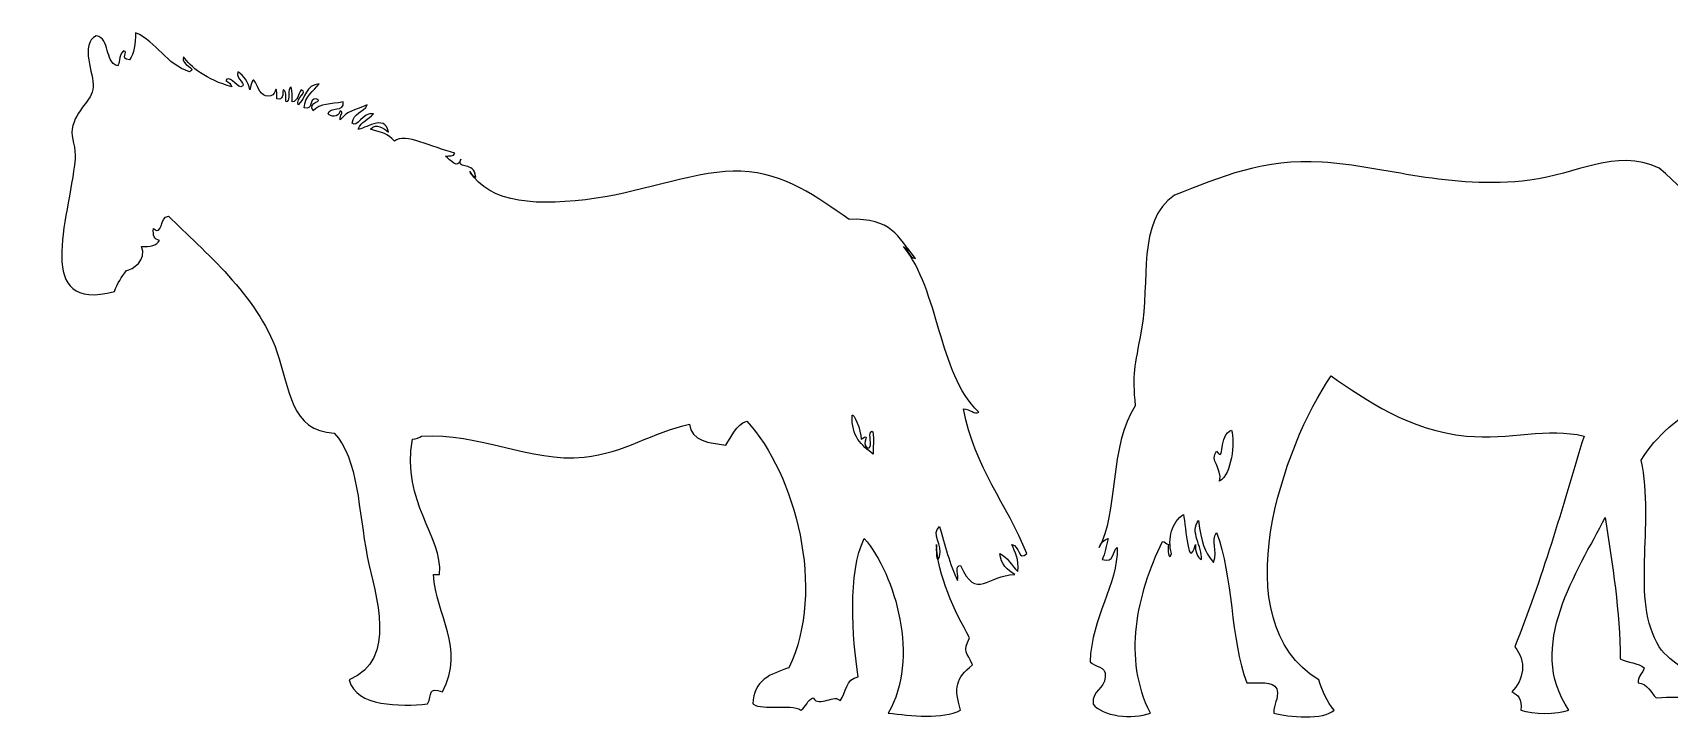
# Model space of a CAD drawing. Header units: centimetres. Extents: x -64 to 65, y -66 to 66.
# Drawn here: x -3.32 to 8.34, y -27.58 to -22.68 of the extents above; entities that cross this region are included whole.
import ezdxf

# ---------------------------------------------------------------- set-up
doc = ezdxf.new("R2010")
doc.units = ezdxf.units.CM
doc.header["$MEASUREMENT"] = 0
doc.layers.add('Layer 1', color=7, linetype='Continuous')

msp = doc.modelspace()

# ---------------------------------------------------------------- linework, layer by layer
at = {"layer": 'Layer 1'}
for points, knots in [([(-2.67589, -22.80946), (-2.63123, -22.8157), (-2.7078, -22.86754), (-2.63303, -22.87381), (-2.63303, -22.87381), (-2.59908, -22.82902), (-2.58847, -22.76104), (-2.59009, -22.68074), (-2.59009, -22.68074), (-2.43454, -22.74689), (-2.37281, -22.90688), (-2.20385, -22.95969), (-2.20385, -22.95969), (-2.14384, -22.93209), (-2.27145, -22.91524), (-2.24674, -22.85235), (-2.24674, -22.85235), (-2.20287, -22.92077), (-2.08288, -23.01695), (-1.90344, -23.06695), (-1.90344, -23.06695), (-1.91294, -23.04782), (-1.92225, -23.02856), (-1.94633, -23.02401), (-1.94633, -23.02401), (-1.92937, -22.97472), (-1.87129, -23.06095), (-1.83907, -23.06695), (-1.83907, -23.06695), (-1.78547, -23.05211), (-1.87884, -23.00969), (-1.8605, -22.95966), (-1.8605, -22.95966), (-1.81724, -22.98792), (-1.7879, -23.03004), (-1.77467, -23.08838), (-1.77467, -23.08838), (-1.73551, -22.8946), (-1.74115, -23.16347), (-1.62444, -23.13132), (-1.62444, -23.13132), (-1.58655, -23.12084), (-1.586, -23.01459), (-1.58155, -23.15278), (-1.58155, -23.15278), (-1.53578, -23.16275), (-1.54067, -23.12209), (-1.53866, -23.08838), (-1.53866, -23.08838), (-1.50956, -23.09499), (-1.52085, -23.14212), (-1.51718, -23.17421), (-1.51718, -23.17421), (-1.48805, -23.16754), (-1.4994, -23.12047), (-1.4957, -23.08838), (-1.4957, -23.08838), (-1.47099, -23.01893), (-1.47141, -23.14601), (-1.47419, -23.17421), (-1.47419, -23.17421), (-1.43016, -23.1682), (-1.43141, -23.11685), (-1.40984, -23.08838), (-1.40984, -23.08838), (-1.35631, -23.10322), (-1.44969, -23.14558), (-1.43135, -23.19567), (-1.43135, -23.19567), (-1.3769, -23.14998), (-1.37658, -23.0501), (-1.28112, -23.04544), (-1.28112, -23.04544), (-1.32118, -23.09836), (-1.38349, -23.1291), (-1.38841, -23.2171), (-1.38841, -23.2171), (-1.31949, -23.23602), (-1.35904, -23.1464), (-1.30263, -23.15275), (-1.30263, -23.15275), (-1.23918, -23.17151), (-1.36745, -23.16971), (-1.32401, -23.23858), (-1.32401, -23.23858), (-1.27498, -23.18085), (-1.19891, -23.19156), (-1.10949, -23.17418), (-1.10949, -23.17418), (-1.09573, -23.25231), (-1.21175, -23.20069), (-1.21683, -23.26001), (-1.21683, -23.26001), (-1.20228, -23.27655), (-1.14547, -23.29261), (-1.13095, -23.23855), (-1.13095, -23.23855), (-1.09912, -23.24786), (-1.13942, -23.26599), (-1.13095, -23.3029), (-1.13095, -23.3029), (-1.07417, -23.23199), (-1.04104, -23.24006), (-0.93783, -23.19561), (-0.93783, -23.19561), (-0.96381, -23.24826), (-1.03782, -23.25297), (-1.04517, -23.32433), (-1.04517, -23.32433), (-1.01276, -23.36912), (-0.97159, -23.24197), (-0.89494, -23.25998), (-0.89494, -23.25998), (-0.92703, -23.29935), (-0.98445, -23.31345), (-1.00226, -23.36727), (-1.00226, -23.36727), (-0.96853, -23.37637), (-0.8102, -23.25099), (-0.78766, -23.38873), (-0.78766, -23.38873), (-0.821, -23.36288), (-0.87129, -23.32015), (-0.91641, -23.36727), (-0.91641, -23.36727), (-0.82812, -23.39518), (-0.79568, -23.39595), (-0.74475, -23.4531), (-0.74475, -23.4531), (-0.67088, -23.3919), (-0.478, -23.49893), (-0.31557, -23.53893), (-0.31557, -23.53893), (-0.31909, -23.56409), (-0.35473, -23.55703), (-0.37997, -23.56044), (-0.37997, -23.56044), (-0.34788, -23.58648), (-0.29046, -23.66151), (-0.27268, -23.5819), (-0.27268, -23.5819), (-0.29811, -23.66784), (-0.17894, -23.58825), (-0.16539, -23.71062), (-0.16539, -23.71062), (-0.18452, -23.70112), (-0.20378, -23.69176), (-0.20833, -23.66768), (-0.20833, -23.66768), (-0.06818, -23.90342), (0.2848, -23.91903), (0.69292, -23.86085), (0.69292, -23.86085), (1.03331, -23.81227), (1.43788, -23.65384), (1.72289, -23.66768), (1.72289, -23.66768), (2.04722, -23.6835), (2.26275, -23.85326), (2.49534, -24.01103), (2.49534, -24.01103), (2.80096, -24.00193), (2.83636, -24.1303), (2.96741, -24.28998), (2.96741, -24.28998), (2.91709, -24.28315), (2.91941, -24.22357), (2.88158, -24.20415), (2.88158, -24.20415), (3.13944, -24.5185), (3.12664, -25.10355), (3.41802, -25.38435), (3.41802, -25.38435), (3.3914, -25.40724), (3.3556, -25.36109), (3.31078, -25.36284), (3.31078, -25.36284), (3.38727, -25.77988), (3.6195, -26.0411), (3.76134, -26.39286), (3.76134, -26.39286), (3.69943, -26.45504), (3.71059, -26.33463), (3.65405, -26.32841), (3.65405, -26.32841), (3.67704, -26.38408), (3.7062, -26.43369), (3.69694, -26.52153), (3.69694, -26.52153), (3.65379, -26.47891), (3.62683, -26.42009), (3.56822, -26.39286), (3.56822, -26.39286), (3.57737, -26.46946), (3.62212, -26.51052), (3.67546, -26.54304), (3.67546, -26.54304), (3.48163, -26.5445), (3.4004, -26.73312), (3.28927, -26.47859), (3.28927, -26.47859), (3.2427, -26.47502), (3.27951, -26.55471), (3.26776, -26.58593), (3.26776, -26.58593), (3.20937, -26.47277), (3.18037, -26.33008), (3.13904, -26.19969), (3.13904, -26.19969), (3.07337, -26.25298), (3.16473, -26.32992), (3.13904, -26.41424), (3.13904, -26.41424), (3.11438, -26.48369), (3.11475, -26.35656), (3.11758, -26.32841), (3.11758, -26.32841), (3.12126, -26.53947), (3.24879, -26.8122), (3.35359, -26.9936), (3.35359, -26.9936), (3.29969, -27.09581), (3.33592, -27.09541), (3.3751, -27.18677), (3.3751, -27.18677), (3.25305, -27.28258), (3.24111, -27.35131), (3.28927, -27.50866), (3.28927, -27.50866), (3.16203, -27.57774), (2.93388, -27.54954), (2.77421, -27.53001), (2.77421, -27.53001), (2.99858, -27.14456), (2.82631, -26.54449), (2.60265, -26.28554), (2.60265, -26.28554), (2.48359, -26.52827), (2.51624, -26.99687), (2.55971, -27.27257), (2.55971, -27.27257), (2.47176, -27.28471), (2.47203, -27.38518), (2.43099, -27.44423), (2.43099, -27.44423), (2.39585, -27.38822), (2.28346, -27.49471), (2.23782, -27.42277), (2.23782, -27.42277), (2.19525, -27.4374), (2.18874, -27.48815), (2.15204, -27.50865), (2.15204, -27.50865), (2.07153, -27.46034), (1.88685, -27.51624), (1.80869, -27.46571), (1.80869, -27.46571), (1.81086, -27.29616), (1.9368, -27.25047), (2.06618, -27.20822), (2.06618, -27.20822), (2.33267, -26.64971), (2.11097, -25.82577), (1.76575, -25.44869), (1.76575, -25.44869), (1.68794, -25.47809), (1.65986, -25.55735), (1.61552, -25.62035), (1.61552, -25.62035), (1.49527, -25.60479), (1.37139, -25.5927), (1.35811, -25.47012), (1.35811, -25.47012), (1.09517, -25.52923), (0.88945, -25.67761), (0.60709, -25.70613), (0.60709, -25.70613), (0.21691, -25.74566), (-0.13954, -25.52873), (-0.55165, -25.5559), (-0.55165, -25.5559), (-0.5689, -25.56733), (-0.58652, -25.57839), (-0.61605, -25.57741), (-0.61605, -25.57741), (-0.69564, -26.03506), (-0.39994, -26.26472), (-0.4229, -26.54303), (-0.4229, -26.54303), (-0.42295, -26.54335), (-0.46582, -26.54298), (-0.46582, -26.54303), (-0.46582, -26.54303), (-0.45005, -26.83428), (-0.23746, -27.06397), (-0.40145, -27.37983), (-0.40145, -27.37983), (-0.50937, -27.33858), (-0.47238, -27.39798), (-0.50879, -27.46571), (-0.50879, -27.46571), (-0.70448, -27.48307), (-1.01653, -27.48756), (-1.06666, -27.294), (-1.06666, -27.294), (-0.7173, -27.14393), (-0.88124, -26.69853), (-0.93789, -26.41426), (-0.93789, -26.41426), (-1.00181, -26.09372), (-1.00017, -25.71793), (-1.17392, -25.53457), (-1.17392, -25.53457), (-1.48605, -25.52113), (-1.49063, -25.21686), (-1.58162, -24.95516), (-1.58162, -24.95516), (-1.72209, -24.55141), (-2.10351, -24.2366), (-2.35412, -23.98954), (-2.35412, -23.98954), (-2.41939, -23.99123), (-2.39603, -24.13816), (-2.46138, -24.07537), (-2.46138, -24.07537), (-2.46741, -24.12432), (-2.4563, -24.15609), (-2.41846, -24.1612), (-2.41846, -24.1612), (-2.43825, -24.19872), (-2.48558, -24.20859), (-2.54723, -24.20414), (-2.54723, -24.20414), (-2.50498, -24.29934), (-2.61282, -24.37318), (-2.65452, -24.37575), (-2.65452, -24.37575), (-2.68712, -24.42184), (-2.72061, -24.467), (-2.7403, -24.52598), (-2.7403, -24.52598), (-3.32185, -24.67838), (-3.06629, -24.02523), (-3.0193, -23.58189), (-3.0193, -23.58189), (-3.01118, -23.50521), (-3.05145, -23.42944), (-3.04073, -23.36729), (-3.04073, -23.36729), (-3.01615, -23.22476), (-2.89762, -23.1701), (-2.89053, -23.06688), (-2.89053, -23.06688), (-2.88442, -22.97811), (-2.98993, -22.76343), (-2.86907, -22.7021), (-2.86907, -22.7021), (-2.76877, -22.72335), (-2.81128, -22.88747), (-2.71884, -22.91665), (-2.71884, -22.91665), (-2.696, -22.90114), (-2.71632, -22.85219), (-2.67589, -22.80946)], [0, 0, 0, 0, 0.01086957, 0.01086957, 0.01086957, 0.01086957, 0.02173913, 0.02173913, 0.02173913, 0.02173913, 0.0326087, 0.0326087, 0.0326087, 0.0326087, 0.04347826, 0.04347826, 0.04347826, 0.04347826, 0.05434783, 0.05434783, 0.05434783, 0.05434783, 0.06521739, 0.06521739, 0.06521739, 0.06521739, 0.07608696, 0.07608696, 0.07608696, 0.07608696, 0.08695652, 0.08695652, 0.08695652, 0.08695652, 0.09782609, 0.09782609, 0.09782609, 0.09782609, 0.10869565, 0.10869565, 0.10869565, 0.10869565, 0.11956522, 0.11956522, 0.11956522, 0.11956522, 0.13043478, 0.13043478, 0.13043478, 0.13043478, 0.14130435, 0.14130435, 0.14130435, 0.14130435, 0.15217391, 0.15217391, 0.15217391, 0.15217391, 0.16304348, 0.16304348, 0.16304348, 0.16304348, 0.17391304, 0.17391304, 0.17391304, 0.17391304, 0.18478261, 0.18478261, 0.18478261, 0.18478261, 0.19565217, 0.19565217, 0.19565217, 0.19565217, 0.20652174, 0.20652174, 0.20652174, 0.20652174, 0.2173913, 0.2173913, 0.2173913, 0.2173913, 0.22826087, 0.22826087, 0.22826087, 0.22826087, 0.23913043, 0.23913043, 0.23913043, 0.23913043, 0.25, 0.25, 0.25, 0.25, 0.26086957, 0.26086957, 0.26086957, 0.26086957, 0.27173913, 0.27173913, 0.27173913, 0.27173913, 0.2826087, 0.2826087, 0.2826087, 0.2826087, 0.29347826, 0.29347826, 0.29347826, 0.29347826, 0.30434783, 0.30434783, 0.30434783, 0.30434783, 0.31521739, 0.31521739, 0.31521739, 0.31521739, 0.32608696, 0.32608696, 0.32608696, 0.32608696, 0.33695652, 0.33695652, 0.33695652, 0.33695652, 0.34782609, 0.34782609, 0.34782609, 0.34782609, 0.35869565, 0.35869565, 0.35869565, 0.35869565, 0.36956522, 0.36956522, 0.36956522, 0.36956522, 0.38043478, 0.38043478, 0.38043478, 0.38043478, 0.39130435, 0.39130435, 0.39130435, 0.39130435, 0.40217391, 0.40217391, 0.40217391, 0.40217391, 0.41304348, 0.41304348, 0.41304348, 0.41304348, 0.42391304, 0.42391304, 0.42391304, 0.42391304, 0.43478261, 0.43478261, 0.43478261, 0.43478261, 0.44565217, 0.44565217, 0.44565217, 0.44565217, 0.45652174, 0.45652174, 0.45652174, 0.45652174, 0.4673913, 0.4673913, 0.4673913, 0.4673913, 0.47826087, 0.47826087, 0.47826087, 0.47826087, 0.48913043, 0.48913043, 0.48913043, 0.48913043, 0.5, 0.5, 0.5, 0.5, 0.51086957, 0.51086957, 0.51086957, 0.51086957, 0.52173913, 0.52173913, 0.52173913, 0.52173913, 0.5326087, 0.5326087, 0.5326087, 0.5326087, 0.54347826, 0.54347826, 0.54347826, 0.54347826, 0.55434783, 0.55434783, 0.55434783, 0.55434783, 0.56521739, 0.56521739, 0.56521739, 0.56521739, 0.57608696, 0.57608696, 0.57608696, 0.57608696, 0.58695652, 0.58695652, 0.58695652, 0.58695652, 0.59782609, 0.59782609, 0.59782609, 0.59782609, 0.60869565, 0.60869565, 0.60869565, 0.60869565, 0.61956522, 0.61956522, 0.61956522, 0.61956522, 0.63043478, 0.63043478, 0.63043478, 0.63043478, 0.64130435, 0.64130435, 0.64130435, 0.64130435, 0.65217391, 0.65217391, 0.65217391, 0.65217391, 0.66304348, 0.66304348, 0.66304348, 0.66304348, 0.67391304, 0.67391304, 0.67391304, 0.67391304, 0.68478261, 0.68478261, 0.68478261, 0.68478261, 0.69565217, 0.69565217, 0.69565217, 0.69565217, 0.70652174, 0.70652174, 0.70652174, 0.70652174, 0.7173913, 0.7173913, 0.7173913, 0.7173913, 0.72826087, 0.72826087, 0.72826087, 0.72826087, 0.73913043, 0.73913043, 0.73913043, 0.73913043, 0.75, 0.75, 0.75, 0.75, 0.76086957, 0.76086957, 0.76086957, 0.76086957, 0.77173913, 0.77173913, 0.77173913, 0.77173913, 0.7826087, 0.7826087, 0.7826087, 0.7826087, 0.79347826, 0.79347826, 0.79347826, 0.79347826, 0.80434783, 0.80434783, 0.80434783, 0.80434783, 0.81521739, 0.81521739, 0.81521739, 0.81521739, 0.82608696, 0.82608696, 0.82608696, 0.82608696, 0.83695652, 0.83695652, 0.83695652, 0.83695652, 0.84782609, 0.84782609, 0.84782609, 0.84782609, 0.85869565, 0.85869565, 0.85869565, 0.85869565, 0.86956522, 0.86956522, 0.86956522, 0.86956522, 0.88043478, 0.88043478, 0.88043478, 0.88043478, 0.89130435, 0.89130435, 0.89130435, 0.89130435, 0.90217391, 0.90217391, 0.90217391, 0.90217391, 0.91304348, 0.91304348, 0.91304348, 0.91304348, 0.92391304, 0.92391304, 0.92391304, 0.92391304, 0.93478261, 0.93478261, 0.93478261, 0.93478261, 0.94565217, 0.94565217, 0.94565217, 0.94565217, 0.95652174, 0.95652174, 0.95652174, 0.95652174, 0.9673913, 0.9673913, 0.9673913, 0.9673913, 0.97826087, 0.97826087, 0.97826087, 0.97826087, 1, 1, 1, 1]), ([(4.76988, -26.3285), (4.75247, -26.32443), (4.74848, -26.30696), (4.72704, -26.30704), (4.72704, -26.30704), (4.54519, -26.6833), (4.44423, -27.14228), (4.64116, -27.53008), (4.64116, -27.53008), (4.51374, -27.58025), (4.29466, -27.55178), (4.23344, -27.46579), (4.23344, -27.46579), (4.22455, -27.36393), (4.31443, -27.36078), (4.31927, -27.27262), (4.31927, -27.27262), (4.32972, -27.19065), (4.24331, -27.2055), (4.21198, -27.16533), (4.21198, -27.16533), (4.22174, -26.84079), (4.40949, -26.62206), (4.4051, -26.34994), (4.4051, -26.34994), (4.36562, -26.37494), (4.3902, -26.46384), (4.29776, -26.43577), (4.29776, -26.43577), (4.32157, -26.39521), (4.3252, -26.33443), (4.3407, -26.28559), (4.3407, -26.28559), (4.30974, -26.29763), (4.28834, -26.31914), (4.27625, -26.34994), (4.27625, -26.34994), (4.40703, -26.12571), (4.34962, -25.61046), (4.5338, -25.34148), (4.5338, -25.34148), (4.51004, -25.10743), (4.52859, -25.06817), (4.57679, -24.80501), (4.57679, -24.80501), (4.64148, -24.45113), (4.54089, -24.02393), (4.81275, -23.83944), (4.81275, -23.83944), (5.14197, -23.70797), (5.45058, -23.57785), (5.86415, -23.60338), (5.86415, -23.60338), (6.3155, -23.63135), (6.76667, -23.80306), (7.34473, -23.73221), (7.34473, -23.73221), (7.67654, -23.69144), (7.95052, -23.50086), (8.26746, -23.64633), (8.26746, -23.64633), (8.50408, -23.85159), (8.71373, -24.09953), (8.9326, -24.333), (8.9326, -24.333), (9.1581, -24.5734), (9.39599, -24.77798), (9.46904, -25.12688), (9.46904, -25.12688), (9.51058, -25.32511), (9.48298, -25.50769), (9.64065, -25.68483), (9.64065, -25.68483), (9.66798, -25.73134), (9.71066, -25.61342), (9.79088, -25.64189), (9.79088, -25.64189), (9.80654, -25.70044), (9.74826, -25.6851), (9.74799, -25.72767), (9.74799, -25.72767), (9.79146, -25.76281), (9.85562, -25.63604), (9.94111, -25.64189), (9.94111, -25.64189), (9.89724, -25.76262), (9.82602, -25.85578), (9.74799, -25.9423), (9.74799, -25.9423), (9.75585, -26.37995), (9.92473, -26.95954), (9.7695, -27.29411), (9.7695, -27.29411), (9.64888, -27.32104), (9.51436, -27.24977), (9.44761, -27.29411), (9.44761, -27.29411), (9.25507, -27.0843), (9.21562, -26.74661), (8.97549, -26.54314), (8.97549, -26.54314), (9.13982, -25.99244), (8.88609, -25.5523), (8.56787, -25.29857), (8.56787, -25.29857), (8.41862, -25.43552), (8.24201, -25.54498), (8.13869, -25.7277), (8.13869, -25.7277), (8.23931, -26.19879), (8.05884, -26.72402), (8.26746, -27.0581), (8.26746, -27.0581), (8.35165, -27.19298), (8.52755, -27.20661), (8.50352, -27.40145), (8.50352, -27.40145), (8.38927, -27.42812), (8.35861, -27.40894), (8.24597, -27.42291), (8.24597, -27.42291), (8.20591, -27.38431), (8.18887, -27.32266), (8.11725, -27.31562), (8.11725, -27.31562), (8.11394, -27.26217), (8.15093, -27.24916), (8.16014, -27.20833), (8.16014, -27.20833), (8.11823, -27.17153), (8.0401, -27.17102), (7.98848, -27.14393), (7.98848, -27.14393), (7.98869, -26.80891), (7.93247, -26.47316), (7.88124, -26.13547), (7.88124, -26.13547), (7.68931, -26.51793), (7.30985, -27.05847), (7.62369, -27.50876), (7.62369, -27.50876), (7.53796, -27.54075), (7.36609, -27.54075), (7.28039, -27.50876), (7.28039, -27.50876), (7.29193, -27.4328), (7.26216, -27.39816), (7.21599, -27.37993), (7.21599, -27.37993), (7.30259, -27.29373), (7.3242, -27.16218), (7.2375, -27.05809), (7.2375, -27.05809), (7.4298, -26.5852), (7.57675, -26.06699), (7.731, -25.55602), (7.731, -25.55602), (7.47904, -25.49241), (7.1945, -25.58404), (6.8941, -25.55602), (6.8941, -25.55602), (6.48595, -25.51803), (6.17409, -25.29501), (5.92858, -25.12689), (5.92858, -25.12689), (5.59145, -25.62097), (5.14708, -26.87412), (5.8427, -27.29409), (5.8427, -27.29409), (5.86646, -27.37759), (5.90202, -27.44937), (5.94999, -27.50875), (5.94999, -27.50875), (5.88271, -27.58183), (5.62029, -27.55892), (5.52086, -27.5301), (5.52086, -27.5301), (5.51615, -27.46112), (5.5588, -27.43935), (5.54232, -27.35854), (5.54232, -27.35854), (5.51618, -27.2988), (5.4105, -27.31864), (5.32777, -27.3156), (5.32777, -27.3156), (5.21016, -27.00416), (5.23149, -26.55357), (5.11322, -26.24274), (5.11322, -26.24274), (5.06975, -26.30949), (5.12386, -26.36273), (5.09171, -26.45729), (5.09171, -26.45729), (5.02382, -26.37503), (5.00479, -26.31658), (4.98442, -26.15686), (4.98442, -26.15686), (4.9188, -26.2379), (5.01217, -26.34284), (5.00588, -26.43581), (5.00588, -26.43581), (4.97405, -26.41761), (4.95974, -26.38181), (4.96299, -26.32852), (4.96299, -26.32852), (4.91023, -26.52082), (4.89518, -26.21044), (4.87716, -26.11397), (4.87716, -26.11397), (4.79649, -26.16818), (4.76183, -26.2874), (4.79133, -26.39297), (4.79133, -26.39297), (4.77329, -26.46106), (4.76303, -26.35485), (4.76988, -26.3285)], [0, 0, 0, 0, 0.01818182, 0.01818182, 0.01818182, 0.01818182, 0.03636364, 0.03636364, 0.03636364, 0.03636364, 0.05454545, 0.05454545, 0.05454545, 0.05454545, 0.07272727, 0.07272727, 0.07272727, 0.07272727, 0.09090909, 0.09090909, 0.09090909, 0.09090909, 0.10909091, 0.10909091, 0.10909091, 0.10909091, 0.12727273, 0.12727273, 0.12727273, 0.12727273, 0.14545455, 0.14545455, 0.14545455, 0.14545455, 0.16363636, 0.16363636, 0.16363636, 0.16363636, 0.18181818, 0.18181818, 0.18181818, 0.18181818, 0.2, 0.2, 0.2, 0.2, 0.21818182, 0.21818182, 0.21818182, 0.21818182, 0.23636364, 0.23636364, 0.23636364, 0.23636364, 0.25454545, 0.25454545, 0.25454545, 0.25454545, 0.27272727, 0.27272727, 0.27272727, 0.27272727, 0.29090909, 0.29090909, 0.29090909, 0.29090909, 0.30909091, 0.30909091, 0.30909091, 0.30909091, 0.32727273, 0.32727273, 0.32727273, 0.32727273, 0.34545455, 0.34545455, 0.34545455, 0.34545455, 0.36363636, 0.36363636, 0.36363636, 0.36363636, 0.38181818, 0.38181818, 0.38181818, 0.38181818, 0.4, 0.4, 0.4, 0.4, 0.41818182, 0.41818182, 0.41818182, 0.41818182, 0.43636364, 0.43636364, 0.43636364, 0.43636364, 0.45454545, 0.45454545, 0.45454545, 0.45454545, 0.47272727, 0.47272727, 0.47272727, 0.47272727, 0.49090909, 0.49090909, 0.49090909, 0.49090909, 0.50909091, 0.50909091, 0.50909091, 0.50909091, 0.52727273, 0.52727273, 0.52727273, 0.52727273, 0.54545455, 0.54545455, 0.54545455, 0.54545455, 0.56363636, 0.56363636, 0.56363636, 0.56363636, 0.58181818, 0.58181818, 0.58181818, 0.58181818, 0.6, 0.6, 0.6, 0.6, 0.61818182, 0.61818182, 0.61818182, 0.61818182, 0.63636364, 0.63636364, 0.63636364, 0.63636364, 0.65454545, 0.65454545, 0.65454545, 0.65454545, 0.67272727, 0.67272727, 0.67272727, 0.67272727, 0.69090909, 0.69090909, 0.69090909, 0.69090909, 0.70909091, 0.70909091, 0.70909091, 0.70909091, 0.72727273, 0.72727273, 0.72727273, 0.72727273, 0.74545455, 0.74545455, 0.74545455, 0.74545455, 0.76363636, 0.76363636, 0.76363636, 0.76363636, 0.78181818, 0.78181818, 0.78181818, 0.78181818, 0.8, 0.8, 0.8, 0.8, 0.81818182, 0.81818182, 0.81818182, 0.81818182, 0.83636364, 0.83636364, 0.83636364, 0.83636364, 0.85454545, 0.85454545, 0.85454545, 0.85454545, 0.87272727, 0.87272727, 0.87272727, 0.87272727, 0.89090909, 0.89090909, 0.89090909, 0.89090909, 0.90909091, 0.90909091, 0.90909091, 0.90909091, 0.92727273, 0.92727273, 0.92727273, 0.92727273, 0.94545455, 0.94545455, 0.94545455, 0.94545455, 0.96363636, 0.96363636, 0.96363636, 0.96363636, 1, 1, 1, 1]), ([(2.58125, -25.57748), (2.58043, -25.51274), (2.52667, -25.39053), (2.51685, -25.40577), (2.51685, -25.40577), (2.50889, -25.55677), (2.58456, -25.62426), (2.66708, -25.68483), (2.66708, -25.68483), (2.66269, -25.64427), (2.6815, -25.47274), (2.64557, -25.53465), (2.64557, -25.53465), (2.63385, -25.56577), (2.67063, -25.64554), (2.62406, -25.64189), (2.62406, -25.64189), (2.57204, -25.60426), (2.66036, -25.52674), (2.58125, -25.57748)], [0, 0, 0, 0, 0.16666667, 0.16666667, 0.16666667, 0.16666667, 0.33333333, 0.33333333, 0.33333333, 0.33333333, 0.5, 0.5, 0.5, 0.5, 0.66666667, 0.66666667, 0.66666667, 0.66666667, 1, 1, 1, 1]), ([(5.11323, -25.66331), (5.05923, -25.72805), (5.1554, -25.77994), (5.13469, -25.87786), (5.13469, -25.87786), (5.22015, -25.82706), (5.246, -25.60351), (5.22047, -25.51313), (5.22047, -25.51313), (5.12355, -25.5428), (5.17406, -25.75949), (5.11323, -25.66331)], [0, 0, 0, 0, 0.25, 0.25, 0.25, 0.25, 0.5, 0.5, 0.5, 0.5, 1, 1, 1, 1])]:
    msp.add_open_spline(points, degree=3, knots=knots, dxfattribs=at)

doc.saveas('drawing.dxf')
